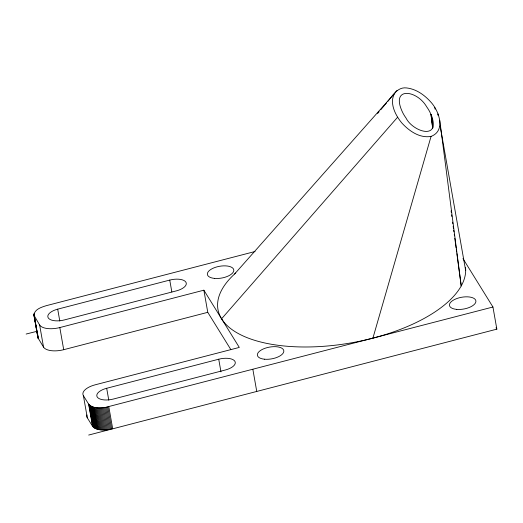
<?xml version="1.0" encoding="UTF-8"?>
<svg xmlns="http://www.w3.org/2000/svg" width="523" height="523" viewBox="0 0 523 523"><rect width="100%" height="100%" fill="white"/><g stroke="black" fill="none" stroke-linecap="round" stroke-linejoin="round"><path stroke-width="0.78" d="M230.82 349.56L207.768 312.323L63.708 349.697A16.743 7.472 -10 0 1 43.533 347.115L37.918 337.786L33.917 315.173C34.381 309.296 41.513 307.184 46.259 305.68L255.08 251.504M37.669 334.223L37.918 337.786M372.899 338.165L431.063 136.405C446.348 130.691 438.784 110.19 430.324 101.514C424.094 94.715 416.027 89.034 406.659 87.949C397.447 86.7 392.845 95.624 387.706 101.508M397.022 90.453C387.497 99.86 394.813 114.792 402.076 123.271C409.372 131.162 419.792 138.392 431.063 136.405M377.567 113.53L379.149 111.661M380.724 109.791L384.405 105.424M385.072 104.633L386.654 102.756M221.582 318.808L397.591 117.224M234.637 273.974L394.022 94.016M88.681 435.051L496.85 329.15L492.947 307.014L462.966 258.591M57.7 309.158L169.746 280.086A13.395 5.975 -10 0 1 185.887 282.152A13.395 5.975 -10 0 1 176.414 290.86L64.368 319.932A13.395 5.975 -10 0 1 48.227 317.866A13.395 5.975 -10 0 1 57.7 309.158L59.792 321.017M33.917 315.173L39.63 324.979A16.743 7.472 -10 0 0 59.805 327.561L203.865 290.187L239.299 347.422L95.245 384.797A16.743 7.472 -10 0 0 83.405 395.689L87.308 417.818L92.519 426.238C96.637 430.913 103.894 430.168 109.49 429.501L105.587 407.365C99.991 408.032 92.734 408.777 88.616 404.102L83.405 395.689M106.685 388.275L218.732 359.209A13.395 5.975 -10 0 1 234.873 361.275A13.395 5.975 -10 0 1 225.4 369.983L113.354 399.049A13.395 5.975 -10 0 1 97.213 396.99A13.395 5.975 -10 0 1 106.685 388.275L108.777 400.134M105.587 407.365L492.947 307.014M26.15 334.04L37.022 331.301M495.994 327.771L496.85 329.15M431.508 115.616L429.775 111.817A180.37 80.483 -10 0 0 426.67 106.81C416.766 89.544 389.661 86.275 402.893 112.981A180.37 80.483 -10 0 0 405.992 117.989C412.719 131.659 440.575 140.609 431.508 115.616L432.913 127.743M434.809 107.568L435.097 109.17M438.307 115.55L438.019 113.949L438.241 115.563M440.15 125.997L465.679 270.646M252.851 369.31L256.754 391.446M218.732 359.209L220.961 371.86M203.865 290.187L207.768 312.323M169.746 280.086L171.838 291.945M108.791 406.685L112.693 428.821M107.738 406.94L111.641 429.076M106.666 407.169L110.569 429.305M104.508 407.528L108.411 429.664M103.423 407.659L107.326 429.795M102.351 407.763L106.254 429.893M101.279 407.829L105.182 429.965M100.226 407.855L104.129 429.991M99.193 407.855L103.096 429.991M98.187 407.822L102.09 429.958M97.2 407.75L101.102 429.886M96.252 407.646L100.154 429.782M95.336 407.515L99.239 429.645M94.46 407.345L98.363 429.481M93.63 407.142L97.533 429.278M92.846 406.914L96.748 429.05M92.113 406.652L96.016 428.788M91.427 406.364L95.33 428.5M90.806 406.044L94.709 428.18M90.237 405.704L94.14 427.84M89.734 405.338L93.637 427.474M89.296 404.946L93.199 427.082M88.923 404.534L92.826 426.67M88.616 404.102L92.519 426.238M59.805 327.561L63.708 349.697M39.63 324.979L43.533 347.115M34.041 313.669L34.322 315.251M36.133 325.528L36.414 327.11M34.42 316.565L38.323 338.701M33.93 314.179L37.833 336.315M33.884 314.683L38.081 338.25M451.094 210.841L451.316 212.456M451.643 214.881L451.859 216.496M452.624 222.151L452.84 223.766M453.166 226.184L453.493 228.61M453.709 230.225L453.931 231.839M454.258 234.258L454.474 235.873M454.801 238.298L456.108 247.987M456.324 249.602L456.651 252.027M456.873 253.642L461.227 285.937L439.745 120.218M87.308 417.818A16.743 7.472 -10 0 1 86.929 414.929M465.522 267.384A125.579 56.033 -10 0 1 311.152 346.919A125.579 56.033 -10 0 1 235.703 273.006M432.684 128.135L430.991 114.354L432.671 128.135M264.671 359.223A13.395 5.975 -10 0 0 283.812 350.77A13.395 5.975 -10 0 0 263.331 348.946A13.395 5.975 -10 0 0 264.671 359.223M214.646 278.413A13.395 5.975 -10 0 0 233.788 269.966A13.395 5.975 -10 0 0 213.306 268.142A13.395 5.975 -10 0 0 214.646 278.413M456.749 309.387A13.395 5.975 -10 0 0 475.891 300.941A13.395 5.975 -10 0 0 455.409 299.11A13.395 5.975 -10 0 0 456.749 309.387"/></g></svg>
